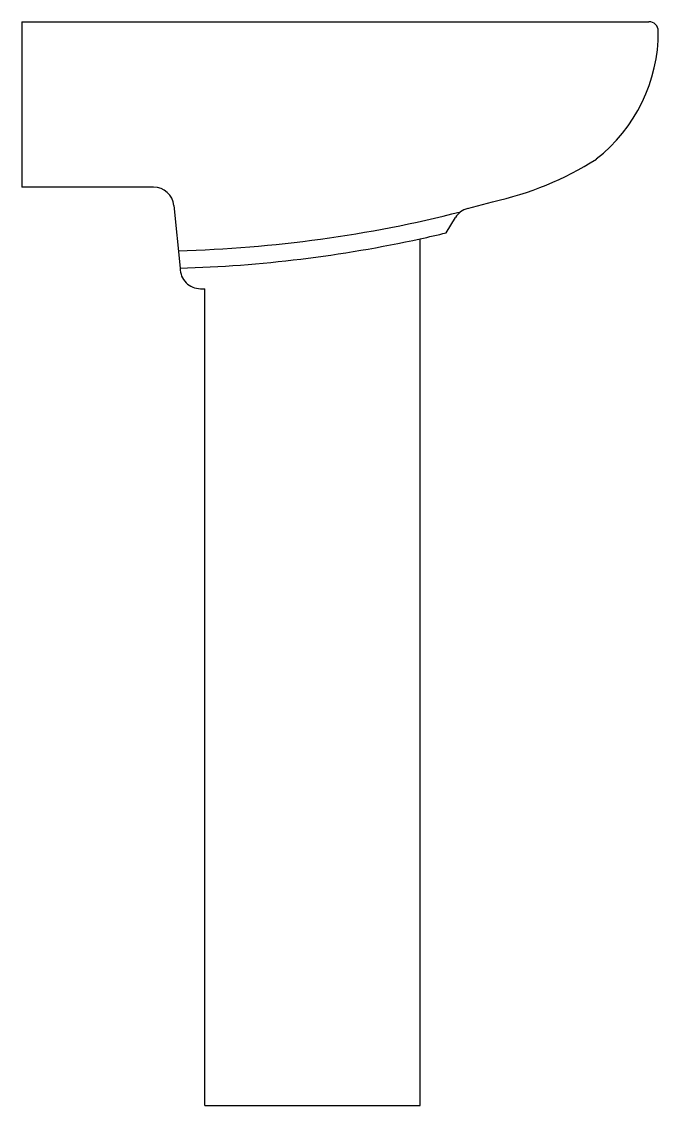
# Model space of a CAD drawing. Extents: x -851.294 to -850.824, y 501.241 to 502.041.
import ezdxf

# ---------------------------------------------------------------- set-up
doc = ezdxf.new("R2010")
doc.units = 0
doc.header["$LTSCALE"] = 50
doc.header["$MEASUREMENT"] = 0
doc.layers.add('A-PECAS', color=2, linetype='CONTINUOUS')

msp = doc.modelspace()

# ---------------------------------------------------------------- linework, layer by layer
at = {"layer": 'A-PECAS'}
for p, q in [((-851.2942, 502.04091), (-851.2942, 501.91871)), ((-851.2942, 502.04091), (-850.8312, 502.04091)), ((-851.1968, 501.91871), (-851.2942, 501.91871)), ((-851.18187, 501.90522), (-851.17719, 501.85894)), ((-850.96501, 501.90305), (-850.94667, 501.90792)), ((-850.98081, 501.88502), (-850.974, 501.8963)), ((-850.99997, 501.24091), (-850.99997, 501.88064)), ((-851.16218, 501.84377), (-851.15897, 501.84377)), ((-851.15897, 501.24091), (-851.15897, 501.84377)), ((-851.15897, 501.24091), (-850.99997, 501.24091))]:
    msp.add_line(p, q, dxfattribs=at)
for centre, radius, start, end in [((-850.8312, 502.03391), 0.007, 0.34328, 90), ((-850.94288, 502.03325), 0.11868, 307.87378, 0.34328), ((-850.99702, 502.13927), 0.23677, 282.27686, 302.45582), ((-851.1968, 501.90371), 0.015, 5.77465, 90), ((-850.96116, 501.88855), 0.015, 104.86791, 148.90566), ((-851.20528, 502.82303), 0.9645, 282.29046, 283.45793), ((-851.16218, 501.85877), 0.015, 179.33559, 270)]:
    msp.add_arc(centre, radius, start, end, dxfattribs=at)
at = {"layer": 'A-PECAS', "color": 1}
for centre, radius, start, end in [((-851.20265, 502.8175), 0.94596, 271.46274, 284.22692), ((-851.20528, 502.82303), 0.9645, 271.66068, 282.29046)]:
    msp.add_arc(centre, radius, start, end, dxfattribs=at)

doc.saveas('drawing.dxf')
